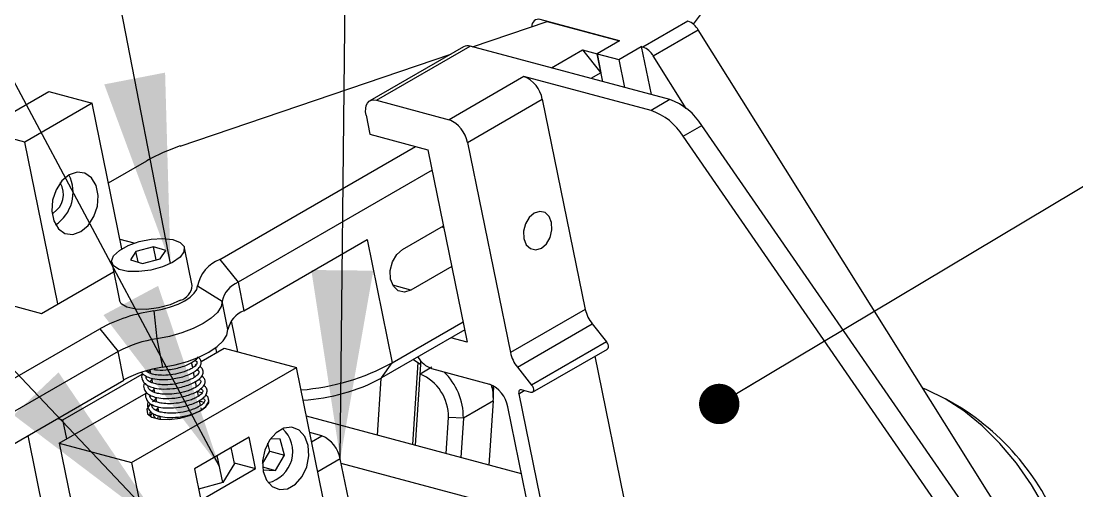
# Model space of a CAD drawing. Header units: millimetres. Extents: x 2 to 418, y 2 to 295.
# Drawn here: x 352.75 to 372.68, y 109.66 to 118.53 of the extents above; entities that cross this region are included whole.
import ezdxf

# ---------------------------------------------------------------- set-up
doc = ezdxf.new("R2010")
doc.units = ezdxf.units.MM
doc.dimstyles.new('SLDDIMSTYLE0', dxfattribs={"dimtxt": 0.18, "dimasz": 0.762, "dimexe": 0, "dimexo": 0.0625, "dimgap": 0, "dimtad": 0, "dimtih": 1, "dimtoh": 1, "dimdec": 0, "dimrnd": 1e-09, "dimzin": 0, "dimdsep": 46, "dimtxsty": 'Standard', "dimblk1": 'DOT', "dimblk2": 'DOT', "dimsah": 1, "dimcen": 0.09, "dimadec": 0, "dimazin": 0, "dimtfac": 0.762, "dimtdec": 0, "dimtofl": 0, "dimtmove": 0, "dimatfit": 3, "dimldrblk": 'DOT', "dimfxl": 1, "dimfrac": 2, "dimtolj": 1, "dimtzin": 0, "dimarcsym": 0})
doc.dimstyles.new('SLDDIMSTYLE1', dxfattribs={"dimtxt": 0.18, "dimasz": 3.556, "dimexe": 0, "dimexo": 0.0625, "dimgap": 0, "dimtad": 0, "dimtih": 1, "dimtoh": 1, "dimdec": 0, "dimrnd": 1e-09, "dimzin": 0, "dimdsep": 46, "dimtxsty": 'Standard', "dimsah": 1, "dimcen": 0.09, "dimadec": 0, "dimazin": 0, "dimtfac": 3.556, "dimtdec": 0, "dimtofl": 0, "dimtmove": 0, "dimatfit": 3, "dimfxl": 1, "dimfrac": 2, "dimtolj": 1, "dimtzin": 0, "dimarcsym": 0})

# ---------------------------------------------------------------- blocks, each defined once
blk = doc.blocks.new('_Dot')
at = {"color": 0, "linetype": 'ByBlock', "lineweight": -2}
blk.add_line((-0.5, 0), (-1, 0), dxfattribs=at)
at = {"color": 0, "linetype": 'ByBlock', "const_width": 0.5}
blk.add_lwpolyline([(-0.25, 0, 1), (0.25, 0, 1)], format="xyb", close=True, dxfattribs=at)

msp = doc.modelspace()

# ---------------------------------------------------------------- linework, layer by layer
at = {"color": 7, "linetype": 'Continuous', "lineweight": 25}
for p, q in [((365.442, 118.468), (369.624, 124.105)), ((361.272, 118.043), (362.681, 118.521)), ((364.047, 118.155), (362.55, 118.556)), ((362.681, 118.521), (364.047, 118.155)), ((365.338, 118.527), (364.489, 118.037)), ((364.684, 117.871), (365.533, 118.361)), ((371.493, 108.854), (365.533, 118.361)), ((361.103, 118.043), (359.335, 117.022)), ((359.462, 117.033), (361.23, 118.054)), ((364.995, 117.045), (361.23, 118.054)), ((364.047, 118.155), (363.623, 117.91)), ((364.033, 117.801), (364.457, 118.045)), ((364.457, 118.045), (364.643, 117.14)), ((364.489, 118.037), (364.457, 118.045)), ((355.755, 116.17), (360.863, 117.904)), ((362.761, 117.644), (363.35, 117.984)), ((363.35, 117.984), (363.623, 117.91)), ((363.35, 117.984), (363.696, 117.553)), ((363.623, 117.91), (363.696, 117.553)), ((363.731, 117.384), (363.623, 117.91)), ((363.623, 117.91), (364.033, 117.801)), ((364.033, 117.801), (364.141, 117.274)), ((365.306, 116.88), (364.684, 117.871)), ((362.242, 117.484), (360.828, 116.667)), ((364.641, 116.841), (362.242, 117.484)), ((363.696, 117.553), (363.508, 117.444)), ((352, 116.463), (353.272, 117.198)), ((353.272, 117.198), (354.092, 116.978)), ((359.462, 117.033), (360.828, 116.667)), ((361.175, 116.236), (362.589, 117.053)), ((362.589, 117.053), (363.4, 113.087)), ((364.995, 117.045), (364.641, 116.841)), ((354.092, 116.978), (352.819, 116.243)), ((354.654, 114.231), (354.092, 116.978)), ((359.262, 116.749), (359.335, 116.391)), ((352.819, 116.243), (352, 116.463)), ((365.25, 116.353), (365.603, 116.557)), ((373.683, 104.86), (365.603, 116.557)), ((353.444, 113.189), (352.819, 116.243)), ((359.335, 116.391), (360.428, 116.098)), ((361.175, 116.236), (361.986, 112.271)), ((373.329, 104.656), (365.25, 116.353)), ((356.499, 114.029), (360.193, 116.161)), ((360.428, 116.098), (361.171, 112.467)), ((354.4, 115.472), (355.124, 115.89)), ((360.507, 115.712), (356.846, 113.598)), ((353.353, 114.905), (353.334, 114.896)), ((359.951, 114.22), (360.721, 114.665)), ((360.688, 114.646), (360.728, 114.635)), ((354.884, 114.335), (354.618, 114.406)), ((356.955, 113.061), (359.281, 114.403)), ((359.281, 114.403), (359.756, 112.078)), ((355.25, 114.265), (354.917, 114.178)), ((355.479, 114.198), (355.25, 114.265)), ((355.299, 114.023), (355.25, 114.265)), ((355.979, 113.536), (355.832, 114.251)), ((354.917, 114.178), (354.814, 114.024)), ((354.814, 114.024), (355.043, 113.956)), ((354.957, 113.982), (354.917, 114.178)), ((355.043, 113.956), (355.376, 114.043)), ((355.376, 114.043), (355.479, 114.198)), ((356.499, 114.029), (356.846, 113.598)), ((354.461, 113.971), (354.607, 113.255)), ((360.879, 113.896), (360.108, 113.451)), ((353.135, 113.01), (354.496, 113.796)), ((356.079, 113.533), (356.546, 113.243)), ((356.846, 113.598), (356.955, 113.061)), ((352.179, 113.267), (353.135, 113.01)), ((356.655, 112.707), (356.546, 113.243)), ((355.256, 113.057), (355.311, 112.531)), ((363.4, 113.087), (361.986, 112.271)), ((359.756, 112.078), (361.093, 112.85)), ((362.118, 111.996), (363.532, 112.813)), ((363.532, 112.813), (363.802, 112.476)), ((351.21, 110.975), (354.236, 112.722)), ((354.236, 112.722), (354.582, 112.291)), ((361.124, 112.698), (359.556, 111.794)), ((355.311, 112.531), (355.421, 111.994)), ((361.171, 112.467), (360.865, 112.549)), ((363.802, 112.476), (362.388, 111.66)), ((354.582, 112.291), (351.456, 110.487)), ((354.692, 111.754), (354.582, 112.291)), ((356.146, 112.106), (356.582, 112.357)), ((356.422, 112.364), (356.44, 112.275)), ((356.582, 112.357), (357.948, 111.991)), ((362.403, 111.523), (363.817, 112.339)), ((355.989, 111.988), (355.969, 112.084)), ((356.033, 112.04), (356.055, 112.053)), ((359.556, 111.794), (359.756, 112.078)), ((360.241, 112.085), (360.138, 110.536)), ((360.157, 112.14), (360.294, 112.05)), ((360.282, 111.866), (360.294, 112.05)), ((360.294, 112.05), (360.298, 112.11)), ((363.581, 112.203), (364.675, 106.857)), ((353.539, 111), (355.037, 111.865)), ((354.837, 110.195), (357.948, 111.991)), ((355.15, 111.901), (355.187, 111.939)), ((355.181, 111.946), (355.195, 111.879)), ((356.026, 111.809), (356.006, 111.905)), ((359.122, 106.251), (357.948, 111.991)), ((360.193, 110.522), (360.282, 111.866)), ((360.505, 111.996), (360.282, 111.866)), ((360.498, 111.971), (361.591, 111.678)), ((362.118, 111.996), (362.388, 111.66)), ((352.21, 110.321), (354.692, 111.754)), ((355.186, 111.722), (355.22, 111.756)), ((355.213, 111.789), (355.231, 111.7)), ((356.062, 111.63), (356.043, 111.726)), ((359.541, 111.784), (359.47, 110.715)), ((353.471, 110.561), (355.11, 111.507)), ((355.223, 111.543), (355.257, 111.577)), ((355.25, 111.61), (355.268, 111.521)), ((355.286, 111.431), (355.305, 111.342)), ((356.099, 111.451), (356.079, 111.547)), ((356.169, 111.51), (356.082, 111.532)), ((361.667, 111.41), (361.667, 111.574)), ((362.145, 111.496), (363.261, 106.041)), ((362.371, 111.52), (362.195, 111.567)), ((355.299, 111.386), (355.231, 111.341)), ((355.259, 111.364), (355.305, 111.411)), ((355.296, 111.186), (355.33, 111.22)), ((355.323, 111.252), (355.341, 111.163)), ((356.136, 111.272), (356.116, 111.368)), ((356.205, 111.331), (356.119, 111.353)), ((356.164, 111.194), (356.143, 111.226)), ((361.665, 111.363), (361.099, 111.037)), ((361.585, 110.149), (361.665, 111.363)), ((363.097, 105.577), (361.937, 111.248)), ((370.5, 111.225), (370.217, 111.388)), ((353.434, 111.028), (353.539, 111)), ((355.182, 111.147), (355.182, 111.08)), ((355.333, 111.205), (355.298, 111.183)), ((355.36, 111.073), (355.372, 111.014)), ((362.196, 109.985), (358.136, 111.073)), ((360.772, 110.367), (360.817, 111.049)), ((361.099, 111.037), (360.817, 111.049)), ((361.099, 111.037), (361.05, 110.292)), ((353.612, 110.643), (353.539, 111)), ((353.279, 108.763), (352.881, 110.709)), ((357.055, 110.675), (356.022, 110.08)), ((357.176, 110.085), (357.055, 110.675)), ((357.641, 110.637), (357.458, 110.645)), ((357.72, 110.338), (357.641, 110.637)), ((358.428, 110.699), (358.2, 110.761)), ((353.471, 110.561), (353.82, 108.853)), ((353.471, 110.561), (354.837, 110.195)), ((356.776, 110.181), (356.715, 110.479)), ((357.447, 110.411), (357.407, 110.563)), ((356.557, 109.822), (356.453, 110.328)), ((357.307, 110.17), (357.447, 110.411)), ((357.447, 110.411), (357.72, 110.338)), ((357.552, 110.048), (357.72, 110.338)), ((359.248, 107.954), (358.775, 110.268)), ((354.837, 110.195), (356.011, 104.455)), ((356.022, 110.08), (356.143, 109.489)), ((356.143, 109.489), (357.176, 110.085)), ((356.776, 110.181), (356.557, 109.822)), ((356.773, 110.193), (357.176, 110.085)), ((357.31, 110.113), (357.552, 110.048)), ((357.316, 110.057), (357.552, 110.048)), ((361.918, 109.342), (358.793, 110.179)), ((356.557, 109.822), (356.101, 109.696))]:
    msp.add_line(p, q, dxfattribs=at)
at = {"color": 8, "linetype": 'Continuous', "lineweight": 25}
for p, q in [((360.108, 113.451), (359.769, 113.542)), ((356.841, 112.287), (356.721, 112.873)), ((362.145, 111.496), (362.245, 111.554)), ((358.235, 110.588), (358.428, 110.699)), ((358.775, 110.268), (358.35, 110.024))]:
    msp.add_line(p, q, dxfattribs=at)
at = {"color": 7, "linetype": 'Continuous', "lineweight": 25, "flags": 128}
for points in [[(359.262, 116.749), (359.253, 116.817), (359.255, 116.88), (359.267, 116.935), (359.29, 116.98), (359.323, 117.014), (359.363, 117.034), (359.41, 117.041), (359.462, 117.033)], [(353.876, 114.554), (354.015, 114.67), (354.123, 114.837), (354.189, 115.034), (354.204, 115.238), (354.165, 115.425), (354.079, 115.571), (353.955, 115.659), (353.809, 115.678), (353.657, 115.627), (353.518, 115.511), (353.41, 115.344), (353.344, 115.147), (353.33, 114.942), (353.368, 114.756), (353.454, 114.61), (353.578, 114.522), (353.725, 114.502), (353.876, 114.554)], [(362.571, 114.243), (362.666, 114.325), (362.736, 114.446), (362.771, 114.586), (362.765, 114.724), (362.719, 114.84), (362.64, 114.914), (362.541, 114.937), (362.435, 114.904), (362.34, 114.821), (362.27, 114.701), (362.236, 114.561), (362.242, 114.422), (362.287, 114.307), (362.366, 114.233), (362.466, 114.21), (362.571, 114.243)], [(355.61, 113.974), (355.419, 113.89), (355.2, 113.83), (354.974, 113.8), (354.767, 113.804), (354.601, 113.841), (354.494, 113.908), (354.458, 113.996), (354.497, 114.097), (354.606, 114.199), (354.773, 114.292), (354.981, 114.365), (355.207, 114.411), (355.426, 114.424), (355.615, 114.403), (355.753, 114.351), (355.826, 114.272), (355.825, 114.176), (355.75, 114.073), (355.61, 113.974)], [(360.108, 113.451), (359.986, 113.413), (359.87, 113.44), (359.779, 113.526), (359.725, 113.66), (359.718, 113.821), (359.759, 113.983), (359.84, 114.124), (359.951, 114.22)], [(355.256, 113.057), (355.416, 113.088), (355.57, 113.132), (355.713, 113.186), (355.839, 113.249), (355.942, 113.318), (356.019, 113.39), (356.065, 113.463), (356.079, 113.533)], [(355.756, 113.259), (355.566, 113.175), (355.346, 113.115), (355.12, 113.085), (354.913, 113.089), (354.747, 113.126), (354.641, 113.192), (354.607, 113.255)], [(356.546, 113.243), (356.524, 113.139), (356.455, 113.03), (356.34, 112.922), (356.186, 112.818), (355.997, 112.724), (355.782, 112.642), (355.551, 112.577), (355.311, 112.531)], [(355.421, 111.994), (355.66, 112.04), (355.892, 112.105), (356.107, 112.187), (356.295, 112.281), (356.45, 112.385), (356.565, 112.494), (356.634, 112.602), (356.655, 112.707)], [(363.817, 112.339), (363.82, 112.341), (363.831, 112.355), (363.837, 112.375), (363.837, 112.399), (363.83, 112.426), (363.819, 112.452), (363.802, 112.476)], [(361.662, 111.648), (361.663, 111.636), (361.667, 111.574)], [(362.388, 111.66), (362.404, 111.636), (362.416, 111.609), (362.423, 111.583), (362.423, 111.558), (362.417, 111.539), (362.406, 111.525), (362.39, 111.519), (362.371, 111.52)], [(355.191, 111.307), (355.179, 111.295), (355.123, 111.203), (355.137, 111.119), (355.22, 111.054), (355.363, 111.016), (355.547, 111.009), (355.75, 111.034), (355.949, 111.089), (356.119, 111.166), (356.239, 111.257), (356.296, 111.349), (356.282, 111.433), (356.239, 111.475)], [(362.195, 111.567), (362.182, 111.569), (362.17, 111.568), (362.16, 111.563), (362.152, 111.554), (362.146, 111.543), (362.143, 111.529), (362.142, 111.513), (362.145, 111.496)], [(372.46, 108.443), (372.288, 108.899), (372.074, 109.346), (371.823, 109.778), (371.538, 110.184), (371.227, 110.556), (370.895, 110.887), (370.549, 111.17), (370.197, 111.399), (369.845, 111.57), (369.772, 111.598)], [(355.226, 111.127), (355.216, 111.116), (355.182, 111.075)], [(355.339, 111.077), (355.323, 111.029), (355.323, 111.022)], [(358.17, 110.519), (358.107, 110.688), (358, 110.807), (357.863, 110.862), (357.711, 110.845), (357.564, 110.76), (357.438, 110.617), (357.35, 110.432), (357.309, 110.228), (357.321, 110.029), (357.385, 109.861), (357.491, 109.742), (357.629, 109.687), (357.78, 109.703), (357.928, 109.788), (358.053, 109.932), (358.141, 110.117), (358.182, 110.321), (358.17, 110.519)]]:
    msp.add_lwpolyline(points, dxfattribs=at)
at = {"color": 7, "linetype": 'Continuous', "lineweight": 25}
for centre, radius, start, end in [((362.516, 118.437), 0.124, 74.1589, 186.4549), ((365.213, 118.182), 0.367, 29.2767, 70.1216), ((361.18, 117.899), 0.163, 72.0717, 118.1405), ((364.364, 117.692), 0.367, 29.2767, 70.1216), ((362.022, 116.952), 0.575, 10.0845, 67.5048), ((364.603, 115.933), 1.179, 31.9504, 70.5993), ((364.25, 115.729), 1.179, 31.9504, 70.5993), ((360.608, 116.136), 0.575, 10.0845, 67.5048), ((356.877, 112.788), 3.564, 108.3484, 119.4702), ((352.997, 115.297), 0.734, 303.1119, 26.5958), ((353.13, 115.26), 0.419, 302.0937, 30.9168), ((356.748, 113.392), 0.683, 111.3456, 168.1544), ((355.668, 113.558), 0.312, 286.5077, 355.9126), ((357.023, 113.143), 0.488, 111.3455, 168.1544), ((355.664, 110.098), 2.987, 97.8376, 118.5502), ((357.133, 112.607), 0.488, 111.3456, 168.1543), ((364.046, 113.228), 0.661, 192.3405, 218.9657), ((355.602, 110.417), 2.134, 97.8376, 118.5502), ((362.632, 112.412), 0.661, 192.3405, 218.9657), ((357.684, 115.904), 4.351, 274.6181, 298.4417), ((360.667, 112.433), 0.492, 209.8966, 249.9509), ((355.712, 109.88), 2.134, 97.8377, 118.5501), ((359.953, 111.067), 0.864, 358.7608, 67.6286), ((359.893, 111.043), 1.206, 359.7252, 45.872), ((357.883, 114.902), 3.531, 273.1018, 298.3025), ((361.371, 111.147), 0.575, 10.0842, 67.505), ((360.722, 111.405), 0.943, 357.4851, 16.0019), ((367.938, 107.213), 4.76, 17.1486, 57.4347), ((357.281, 110.399), 0.597, 282.8749, 47.1336), ((358.208, 110.168), 0.575, 10.0842, 67.5049)]:
    msp.add_arc(centre, radius, start, end, dxfattribs=at)
for points, knots in [([(355.026, 111.9), (355.03, 111.893), (355.047, 111.861), (355.106, 111.825), (355.21, 111.784), (355.367, 111.759), (355.545, 111.764), (355.709, 111.791), (355.835, 111.825), (355.95, 111.87), (356.058, 111.931), (356.131, 112.003), (356.155, 112.069), (356.145, 112.128), (356.12, 112.167), (356.088, 112.183), (356.08, 112.187)], [0, 0, 0, 0, 0.021915, 0.09878, 0.171167, 0.267965, 0.387051, 0.456999, 0.531503, 0.60522, 0.672639, 0.781344, 0.85819, 0.903691, 0.974434, 1, 1, 1, 1]), ([(355.255, 111.955), (355.277, 111.951), (355.361, 111.935), (355.51, 111.944), (355.672, 111.97), (355.799, 112.004), (355.914, 112.049), (356.019, 112.11), (356.082, 112.16), (356.092, 112.192), (356.092, 112.192)], [0, 0, 0, 0, 0.074652, 0.288593, 0.414257, 0.548105, 0.680539, 0.80166, 0.99695, 1, 1, 1, 1]), ([(356.025, 112.125), (356.035, 112.121), (356.065, 112.109), (356.074, 112.086), (356.062, 112.038), (355.988, 111.981), (355.901, 111.936), (355.839, 111.913), (355.806, 111.902)], [0, 0, 0, 0, 0.087134, 0.245865, 0.504046, 0.720658, 0.853766, 1, 1, 1, 1]), ([(355.037, 111.865), (355.036, 111.865), (355.017, 111.834), (355.029, 111.772), (355.07, 111.696), (355.142, 111.646), (355.247, 111.605), (355.403, 111.58), (355.582, 111.586), (355.746, 111.612), (355.872, 111.646), (355.986, 111.691), (356.095, 111.752), (356.168, 111.824), (356.191, 111.89), (356.182, 111.949), (356.157, 111.987), (356.128, 112.002), (356.122, 112.005)], [0, 0, 0, 0, 0.001047, 0.079818, 0.144213, 0.211841, 0.275529, 0.360695, 0.46547, 0.527012, 0.592563, 0.657421, 0.716738, 0.81238, 0.879991, 0.920024, 0.982266, 1, 1, 1, 1]), ([(355.08, 111.697), (355.077, 111.693), (355.055, 111.658), (355.065, 111.593), (355.107, 111.517), (355.178, 111.467), (355.284, 111.426), (355.44, 111.401), (355.619, 111.407), (355.782, 111.433), (355.909, 111.467), (356.023, 111.512), (356.131, 111.573), (356.204, 111.645), (356.228, 111.711), (356.218, 111.77), (356.194, 111.808), (356.165, 111.823), (356.158, 111.826)], [0, 0, 0, 0, 0.010218, 0.088266, 0.152069, 0.219077, 0.28218, 0.366564, 0.470377, 0.531355, 0.596303, 0.660566, 0.719339, 0.814102, 0.881093, 0.920758, 0.982429, 1, 1, 1, 1]), ([(355.843, 111.723), (355.779, 111.706), (355.66, 111.673), (355.482, 111.66), (355.344, 111.668), (355.227, 111.694), (355.144, 111.737), (355.108, 111.783), (355.11, 111.813), (355.111, 111.826)], [0, 0, 0, 0, 0.185979, 0.34806, 0.48367, 0.597467, 0.762873, 0.902304, 1, 1, 1, 1]), ([(355.806, 111.902), (355.743, 111.885), (355.624, 111.852), (355.445, 111.839), (355.307, 111.847), (355.193, 111.873), (355.125, 111.901), (355.111, 111.921), (355.111, 111.921)], [0, 0, 0, 0, 0.242511, 0.453859, 0.63069, 0.779077, 0.99476, 1, 1, 1, 1]), ([(356.061, 111.946), (356.072, 111.942), (356.102, 111.93), (356.111, 111.907), (356.098, 111.859), (356.024, 111.802), (355.937, 111.757), (355.875, 111.735), (355.843, 111.723)], [0, 0, 0, 0, 0.087134, 0.245866, 0.504046, 0.720657, 0.853766, 1, 1, 1, 1]), ([(355.11, 111.507), (355.11, 111.507), (355.091, 111.476), (355.102, 111.414), (355.143, 111.338), (355.215, 111.288), (355.32, 111.247), (355.476, 111.222), (355.655, 111.228), (355.819, 111.254), (355.945, 111.288), (356.06, 111.333), (356.168, 111.394), (356.241, 111.466), (356.265, 111.532), (356.255, 111.591), (356.231, 111.629), (356.201, 111.644), (356.195, 111.648)], [0, 0, 0, 0, 0.001047, 0.079818, 0.144213, 0.211841, 0.275529, 0.360695, 0.46547, 0.527012, 0.592563, 0.657421, 0.716738, 0.81238, 0.879991, 0.920024, 0.982266, 1, 1, 1, 1]), ([(355.879, 111.544), (355.816, 111.527), (355.697, 111.495), (355.518, 111.481), (355.381, 111.489), (355.263, 111.515), (355.18, 111.558), (355.144, 111.605), (355.147, 111.635), (355.148, 111.647)], [0, 0, 0, 0, 0.185979, 0.34806, 0.48367, 0.597467, 0.762873, 0.902304, 1, 1, 1, 1]), ([(356.098, 111.767), (356.108, 111.763), (356.138, 111.751), (356.147, 111.728), (356.135, 111.681), (356.061, 111.623), (355.974, 111.578), (355.912, 111.556), (355.879, 111.544)], [0, 0, 0, 0, 0.087134, 0.245866, 0.504046, 0.720658, 0.853766, 1, 1, 1, 1]), ([(355.916, 111.365), (355.852, 111.348), (355.734, 111.316), (355.555, 111.303), (355.418, 111.311), (355.3, 111.336), (355.217, 111.379), (355.181, 111.426), (355.183, 111.456), (355.184, 111.468)], [0, 0, 0, 0, 0.185979, 0.34806, 0.48367, 0.597467, 0.762873, 0.902304, 1, 1, 1, 1]), ([(356.134, 111.589), (356.145, 111.584), (356.175, 111.572), (356.184, 111.549), (356.172, 111.502), (356.097, 111.444), (356.01, 111.399), (355.948, 111.377), (355.916, 111.365)], [0, 0, 0, 0, 0.087134, 0.245865, 0.504046, 0.720657, 0.853766, 1, 1, 1, 1]), ([(355.153, 111.339), (355.15, 111.335), (355.128, 111.301), (355.138, 111.235), (355.18, 111.16), (355.252, 111.109), (355.357, 111.069), (355.513, 111.043), (355.692, 111.049), (355.856, 111.075), (355.982, 111.109), (356.096, 111.155), (356.205, 111.216), (356.276, 111.287), (356.301, 111.346), (356.295, 111.374), (356.294, 111.38)], [0, 0, 0, 0, 0.011392, 0.098409, 0.169545, 0.244253, 0.314607, 0.408688, 0.524431, 0.592416, 0.664828, 0.736476, 0.802003, 0.907656, 0.982345, 1, 1, 1, 1]), ([(355.952, 111.186), (355.889, 111.169), (355.77, 111.137), (355.592, 111.124), (355.454, 111.132), (355.337, 111.158), (355.253, 111.201), (355.218, 111.247), (355.22, 111.277), (355.221, 111.289)], [0, 0, 0, 0, 0.185979, 0.34806, 0.48367, 0.597467, 0.762873, 0.902304, 1, 1, 1, 1]), ([(356.171, 111.41), (356.182, 111.405), (356.211, 111.393), (356.22, 111.37), (356.208, 111.323), (356.134, 111.265), (356.047, 111.22), (355.985, 111.198), (355.952, 111.186)], [0, 0, 0, 0, 0.087134, 0.245865, 0.504046, 0.720657, 0.853766, 1, 1, 1, 1]), ([(355.291, 111.031), (355.277, 111.045), (355.253, 111.07), (355.256, 111.098), (355.258, 111.11)], [0, 0, 0, 0, 0.557497, 1, 1, 1, 1])]:
    msp.add_open_spline(points, degree=3, knots=knots, dxfattribs=at)

# ---------------------------------------------------------------- leaders
at = {"color": 7, "linetype": 'Continuous', "lineweight": 0}
for points, dimstyle in [([(358.775, 110.268), (359.304, 159.593)], 'SLDDIMSTYLE1'), ([(355.57, 113.953), (348.089, 152.604)], 'SLDDIMSTYLE1'), ([(356.496, 110.119), (337.271, 146.098)], 'SLDDIMSTYLE1'), ([(355.482, 108.918), (326.139, 139.794)], 'SLDDIMSTYLE1'), ([(365.929, 111.302), (395.889, 129.204)], 'SLDDIMSTYLE0')]:
    msp.add_leader(points, dimstyle=dimstyle, dxfattribs=at)

doc.saveas('drawing.dxf')
